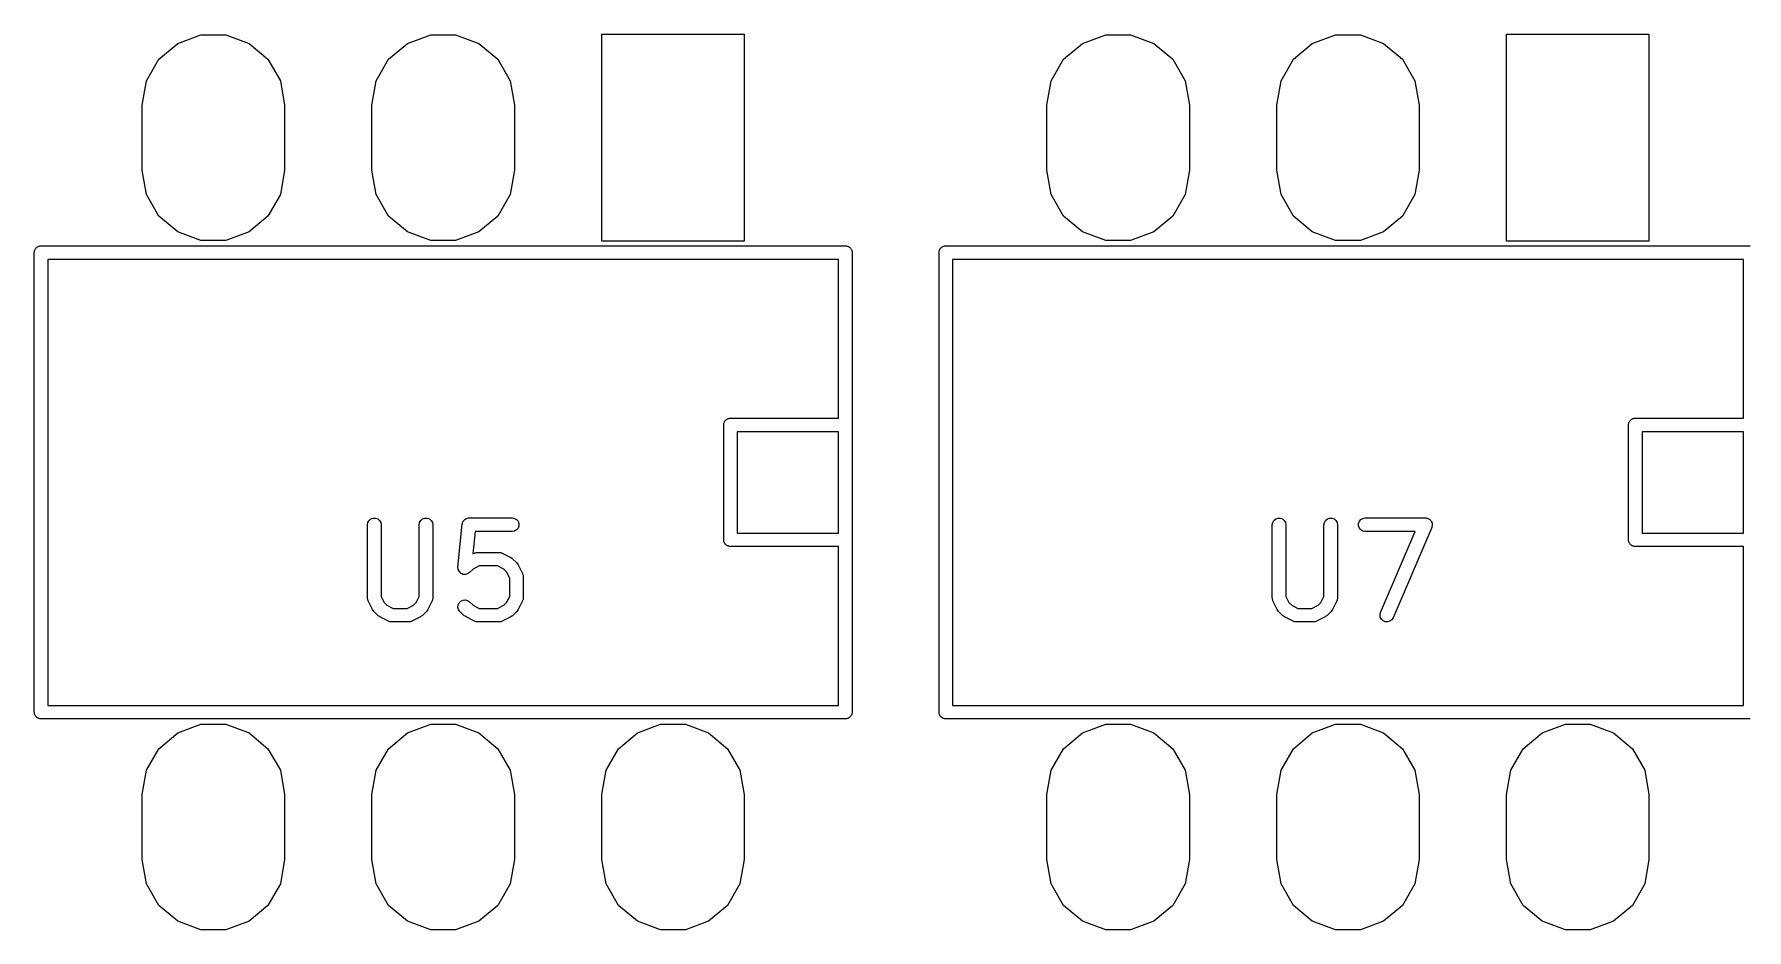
# Model space of a CAD drawing. Extents: x 10 to 287, y -200 to -10.
# Drawn here: x 155.48 to 174.41, y -98.95 to -89.05 of the extents above; entities that cross this region are included whole.
import ezdxf

# ---------------------------------------------------------------- set-up
doc = ezdxf.new("R2010")
doc.units = 0
doc.header["$MEASUREMENT"] = 0
doc.layers.add('BLACK', color=7, linetype='CONTINUOUS')

msp = doc.modelspace()

# ---------------------------------------------------------------- linework, layer by layer
at = {"layer": 'Black'}
for p, q in [((156.857, -89.3239), (157.066, -89.1481)), ((157.066, -89.1481), (157.323, -89.0546)), ((157.323, -89.0546), (157.597, -89.0546)), ((157.597, -89.0546), (157.854, -89.1481)), ((157.854, -89.1481), (158.063, -89.3239)), ((159.397, -89.3239), (159.606, -89.1481)), ((159.606, -89.1481), (159.863, -89.0546)), ((159.863, -89.0546), (160.137, -89.0546)), ((160.137, -89.0546), (160.394, -89.1481)), ((160.394, -89.1481), (160.603, -89.3239)), ((161.753, -91.333), (161.753, -89.047)), ((161.753, -89.047), (163.327, -89.047)), ((163.327, -89.047), (163.327, -91.333)), ((166.857, -89.3239), (167.066, -89.1481)), ((167.066, -89.1481), (167.323, -89.0546)), ((167.323, -89.0546), (167.597, -89.0546)), ((167.597, -89.0546), (167.854, -89.1481)), ((167.854, -89.1481), (168.063, -89.3239)), ((169.397, -89.3239), (169.606, -89.1481)), ((169.606, -89.1481), (169.863, -89.0546)), ((169.863, -89.0546), (170.137, -89.0546)), ((170.137, -89.0546), (170.394, -89.1481)), ((170.394, -89.1481), (170.603, -89.3239)), ((171.753, -91.333), (171.753, -89.047)), ((171.753, -89.047), (173.327, -89.047)), ((173.327, -89.047), (173.327, -91.333)), ((156.72, -89.5607), (156.857, -89.3239)), ((158.063, -89.3239), (158.2, -89.5607)), ((159.26, -89.5607), (159.397, -89.3239)), ((160.603, -89.3239), (160.74, -89.5607)), ((166.72, -89.5607), (166.857, -89.3239)), ((168.063, -89.3239), (168.2, -89.5607)), ((169.26, -89.5607), (169.397, -89.3239)), ((170.603, -89.3239), (170.74, -89.5607)), ((156.673, -89.83), (156.72, -89.5607)), ((158.2, -89.5607), (158.247, -89.83)), ((159.213, -89.83), (159.26, -89.5607)), ((160.74, -89.5607), (160.787, -89.83)), ((166.673, -89.83), (166.72, -89.5607)), ((168.2, -89.5607), (168.247, -89.83)), ((169.213, -89.83), (169.26, -89.5607)), ((170.74, -89.5607), (170.787, -89.83)), ((156.673, -90.55), (156.673, -89.83)), ((158.247, -89.83), (158.247, -90.55)), ((159.213, -90.55), (159.213, -89.83)), ((160.787, -89.83), (160.787, -90.55)), ((166.673, -90.55), (166.673, -89.83)), ((168.247, -89.83), (168.247, -90.55)), ((169.213, -90.55), (169.213, -89.83)), ((170.787, -89.83), (170.787, -90.55)), ((156.72, -90.8193), (156.673, -90.55)), ((158.247, -90.55), (158.2, -90.8193)), ((159.26, -90.8193), (159.213, -90.55)), ((160.787, -90.55), (160.74, -90.8193)), ((166.72, -90.8193), (166.673, -90.55)), ((168.247, -90.55), (168.2, -90.8193)), ((169.26, -90.8193), (169.213, -90.55)), ((170.787, -90.55), (170.74, -90.8193)), ((156.857, -91.0561), (156.72, -90.8193)), ((158.2, -90.8193), (158.063, -91.0561)), ((159.397, -91.0561), (159.26, -90.8193)), ((160.74, -90.8193), (160.603, -91.0561)), ((166.857, -91.0561), (166.72, -90.8193)), ((168.2, -90.8193), (168.063, -91.0561)), ((169.397, -91.0561), (169.26, -90.8193)), ((170.74, -90.8193), (170.603, -91.0561)), ((157.066, -91.2319), (156.857, -91.0561)), ((158.063, -91.0561), (157.854, -91.2319)), ((159.606, -91.2319), (159.397, -91.0561)), ((160.603, -91.0561), (160.394, -91.2319)), ((167.066, -91.2319), (166.857, -91.0561)), ((168.063, -91.0561), (167.854, -91.2319)), ((169.606, -91.2319), (169.397, -91.0561)), ((170.603, -91.0561), (170.394, -91.2319)), ((155.49, -91.4225), (155.494, -91.4175)), ((155.494, -91.4175), (155.498, -91.4118)), ((155.498, -91.4118), (155.503, -91.4076)), ((155.503, -91.4076), (155.507, -91.4025)), ((155.507, -91.4025), (155.512, -91.3993)), ((155.512, -91.3993), (155.517, -91.395)), ((155.517, -91.395), (155.524, -91.3928)), ((155.524, -91.3928), (155.529, -91.3895)), ((155.529, -91.3895), (155.536, -91.3884)), ((155.536, -91.3884), (155.542, -91.3861)), ((155.542, -91.3861), (155.549, -91.3861)), ((155.549, -91.3861), (155.555, -91.385)), ((155.555, -91.385), (164.445, -91.385)), ((157.323, -91.3254), (157.066, -91.2319)), ((157.597, -91.3254), (157.323, -91.3254)), ((157.854, -91.2319), (157.597, -91.3254)), ((159.863, -91.3254), (159.606, -91.2319)), ((160.137, -91.3254), (159.863, -91.3254)), ((160.394, -91.2319), (160.137, -91.3254)), ((163.327, -91.333), (161.753, -91.333)), ((164.445, -91.385), (164.451, -91.3861)), ((164.451, -91.3861), (164.458, -91.3861)), ((164.458, -91.3861), (164.464, -91.3884)), ((164.464, -91.3884), (164.471, -91.3895)), ((164.471, -91.3895), (164.476, -91.3928)), ((164.476, -91.3928), (164.482, -91.395)), ((164.482, -91.395), (164.488, -91.3993)), ((164.488, -91.3993), (164.493, -91.4025)), ((164.493, -91.4025), (164.497, -91.4076)), ((164.497, -91.4076), (164.502, -91.4118)), ((164.502, -91.4118), (164.506, -91.4175)), ((164.506, -91.4175), (164.51, -91.4225)), ((165.49, -91.4225), (165.494, -91.4175)), ((165.494, -91.4175), (165.498, -91.4118)), ((165.498, -91.4118), (165.503, -91.4076)), ((165.503, -91.4076), (165.507, -91.4025)), ((165.507, -91.4025), (165.512, -91.3993)), ((165.512, -91.3993), (165.517, -91.395)), ((165.517, -91.395), (165.524, -91.3928)), ((165.524, -91.3928), (165.529, -91.3895)), ((165.529, -91.3895), (165.536, -91.3884)), ((165.536, -91.3884), (165.542, -91.3861)), ((165.542, -91.3861), (165.549, -91.3861)), ((165.549, -91.3861), (165.555, -91.385)), ((165.555, -91.385), (174.445, -91.385)), ((167.323, -91.3254), (167.066, -91.2319)), ((167.597, -91.3254), (167.323, -91.3254)), ((167.854, -91.2319), (167.597, -91.3254)), ((169.863, -91.3254), (169.606, -91.2319)), ((170.137, -91.3254), (169.863, -91.3254)), ((170.394, -91.2319), (170.137, -91.3254)), ((173.327, -91.333), (171.753, -91.333)), ((155.48, -91.46), (155.481, -91.4535)), ((155.48, -96.54), (155.48, -91.46)), ((155.481, -91.447), (155.483, -91.4408)), ((155.481, -91.4535), (155.481, -91.447)), ((155.483, -91.4408), (155.485, -91.4343)), ((155.485, -91.4343), (155.488, -91.4287)), ((155.488, -91.4287), (155.49, -91.4225)), ((155.63, -91.535), (155.63, -96.465)), ((164.37, -91.535), (155.63, -91.535)), ((164.37, -93.29), (164.37, -91.535)), ((164.51, -91.4225), (164.512, -91.4287)), ((164.512, -91.4287), (164.515, -91.4343)), ((164.515, -91.4343), (164.517, -91.4408)), ((164.517, -91.4408), (164.519, -91.447)), ((164.519, -91.447), (164.519, -91.4535)), ((164.519, -91.4535), (164.52, -91.46)), ((164.52, -91.46), (164.52, -96.54)), ((165.48, -91.46), (165.481, -91.4535)), ((165.48, -96.54), (165.48, -91.46)), ((165.481, -91.447), (165.483, -91.4408)), ((165.481, -91.4535), (165.481, -91.447)), ((165.483, -91.4408), (165.485, -91.4343)), ((165.485, -91.4343), (165.488, -91.4287)), ((165.488, -91.4287), (165.49, -91.4225)), ((165.63, -91.535), (165.63, -96.465)), ((174.37, -91.535), (165.63, -91.535)), ((174.37, -93.29), (174.37, -91.535)), ((163.123, -93.3126), (163.127, -93.3075)), ((163.127, -93.3075), (163.132, -93.3043)), ((163.132, -93.3043), (163.137, -93.3)), ((163.137, -93.3), (163.144, -93.2978)), ((163.144, -93.2978), (163.149, -93.2945)), ((163.149, -93.2945), (163.156, -93.2934)), ((163.156, -93.2934), (163.162, -93.2911)), ((163.162, -93.2911), (163.169, -93.2911)), ((163.169, -93.2911), (163.175, -93.29)), ((163.175, -93.29), (164.37, -93.29)), ((173.123, -93.3126), (173.127, -93.3075)), ((173.127, -93.3075), (173.132, -93.3043)), ((173.132, -93.3043), (173.137, -93.3)), ((173.137, -93.3), (173.144, -93.2978)), ((173.144, -93.2978), (173.149, -93.2945)), ((173.149, -93.2945), (173.156, -93.2934)), ((173.156, -93.2934), (173.162, -93.2911)), ((173.162, -93.2911), (173.169, -93.2911)), ((173.169, -93.2911), (173.175, -93.29)), ((173.175, -93.29), (174.37, -93.29)), ((163.1, -93.365), (163.101, -93.3585)), ((163.1, -94.635), (163.1, -93.365)), ((163.101, -93.352), (163.103, -93.3458)), ((163.101, -93.3585), (163.101, -93.352)), ((163.103, -93.3458), (163.105, -93.3393)), ((163.105, -93.3393), (163.108, -93.3337)), ((163.108, -93.3337), (163.11, -93.3275)), ((163.11, -93.3275), (163.114, -93.3225)), ((163.114, -93.3225), (163.118, -93.3168)), ((163.118, -93.3168), (163.123, -93.3126)), ((163.25, -93.44), (163.25, -94.56)), ((164.37, -93.44), (163.25, -93.44)), ((164.37, -94.56), (164.37, -93.44)), ((173.1, -93.365), (173.101, -93.3585)), ((173.1, -94.635), (173.1, -93.365)), ((173.101, -93.352), (173.103, -93.3458)), ((173.101, -93.3585), (173.101, -93.352)), ((173.103, -93.3458), (173.105, -93.3393)), ((173.105, -93.3393), (173.108, -93.3337)), ((173.108, -93.3337), (173.11, -93.3275)), ((173.11, -93.3275), (173.114, -93.3225)), ((173.114, -93.3225), (173.118, -93.3168)), ((173.118, -93.3168), (173.123, -93.3126)), ((173.25, -93.44), (173.25, -94.56)), ((174.37, -93.44), (173.25, -93.44)), ((174.37, -94.56), (174.37, -93.44)), ((159.163, -94.4684), (159.168, -94.4427)), ((159.168, -94.4427), (159.181, -94.4202)), ((159.181, -94.4202), (159.201, -94.4034)), ((159.201, -94.4034), (159.225, -94.3945)), ((159.225, -94.3945), (159.251, -94.3945)), ((159.251, -94.3945), (159.276, -94.4034)), ((159.276, -94.4034), (159.296, -94.4202)), ((159.296, -94.4202), (159.309, -94.4427)), ((159.309, -94.4427), (159.313, -94.4684)), ((159.735, -94.4684), (159.739, -94.4427)), ((159.739, -94.4427), (159.752, -94.4202)), ((159.752, -94.4202), (159.772, -94.4034)), ((159.772, -94.4034), (159.796, -94.3945)), ((159.796, -94.3945), (159.823, -94.3945)), ((159.823, -94.3945), (159.847, -94.4034)), ((159.847, -94.4034), (159.867, -94.4202)), ((159.867, -94.4202), (159.88, -94.4427)), ((159.88, -94.4427), (159.885, -94.4684)), ((160.212, -94.4554), (160.215, -94.4457)), ((160.215, -94.4457), (160.218, -94.4358)), ((160.218, -94.4358), (160.22, -94.4335)), ((160.22, -94.4335), (160.221, -94.4309)), ((160.221, -94.4309), (160.227, -94.423)), ((160.227, -94.423), (160.233, -94.4147)), ((160.233, -94.4147), (160.236, -94.4131)), ((160.236, -94.4131), (160.238, -94.4109)), ((160.238, -94.4109), (160.246, -94.4058)), ((160.246, -94.4058), (160.255, -94.4)), ((160.255, -94.4), (160.258, -94.3993)), ((160.258, -94.3993), (160.26, -94.3979)), ((160.26, -94.3979), (160.27, -94.3961)), ((160.27, -94.3961), (160.28, -94.3936)), ((160.28, -94.3936), (160.283, -94.3939)), ((160.283, -94.3939), (160.286, -94.3934)), ((160.286, -94.3934), (160.762, -94.3934)), ((160.762, -94.3934), (160.788, -94.3979)), ((160.788, -94.3979), (160.81, -94.4109)), ((160.81, -94.4109), (160.827, -94.4309)), ((160.827, -94.4309), (160.836, -94.4554)), ((169.163, -94.4684), (169.168, -94.4427)), ((169.168, -94.4427), (169.181, -94.4202)), ((169.181, -94.4202), (169.201, -94.4034)), ((169.201, -94.4034), (169.225, -94.3945)), ((169.225, -94.3945), (169.251, -94.3945)), ((169.251, -94.3945), (169.276, -94.4034)), ((169.276, -94.4034), (169.296, -94.4202)), ((169.296, -94.4202), (169.309, -94.4427)), ((169.309, -94.4427), (169.313, -94.4684)), ((169.735, -94.4684), (169.739, -94.4427)), ((169.739, -94.4427), (169.752, -94.4202)), ((169.752, -94.4202), (169.772, -94.4034)), ((169.772, -94.4034), (169.796, -94.3945)), ((169.796, -94.3945), (169.823, -94.3945)), ((169.823, -94.3945), (169.847, -94.4034)), ((169.847, -94.4034), (169.867, -94.4202)), ((169.867, -94.4202), (169.88, -94.4427)), ((169.88, -94.4427), (169.885, -94.4684)), ((170.117, -94.4554), (170.126, -94.4309)), ((170.126, -94.4309), (170.142, -94.4109)), ((170.142, -94.4109), (170.165, -94.3979)), ((170.165, -94.3979), (170.19, -94.3934)), ((170.19, -94.3934), (170.857, -94.3934)), ((170.857, -94.3934), (170.866, -94.3949)), ((170.866, -94.3949), (170.874, -94.3954)), ((170.874, -94.3954), (170.878, -94.3971)), ((170.878, -94.3971), (170.883, -94.3979)), ((170.883, -94.3979), (170.89, -94.4022)), ((170.89, -94.4022), (170.898, -94.4056)), ((170.898, -94.4056), (170.901, -94.4087)), ((170.901, -94.4087), (170.905, -94.4109)), ((170.905, -94.4109), (170.911, -94.4175)), ((170.911, -94.4175), (170.917, -94.4235)), ((170.917, -94.4235), (170.919, -94.4274)), ((170.919, -94.4274), (170.922, -94.4309)), ((170.922, -94.4309), (170.925, -94.439)), ((170.925, -94.439), (170.929, -94.4467)), ((170.929, -94.4467), (170.929, -94.4511)), ((159.163, -95.2779), (159.163, -94.4684)), ((159.313, -94.4684), (159.313, -95.2602)), ((159.735, -95.2602), (159.735, -94.4684)), ((159.885, -94.4684), (159.885, -95.2779)), ((160.163, -94.9371), (160.211, -94.4609)), ((160.211, -94.4609), (160.212, -94.4582)), ((160.212, -94.4582), (160.212, -94.4554)), ((160.354, -94.5434), (160.329, -94.7916)), ((160.762, -94.5434), (160.354, -94.5434)), ((160.788, -94.5389), (160.762, -94.5434)), ((160.81, -94.5258), (160.788, -94.5389)), ((160.827, -94.5059), (160.81, -94.5258)), ((160.836, -94.4814), (160.827, -94.5059)), ((160.836, -94.4554), (160.836, -94.4814)), ((163.101, -94.6415), (163.1, -94.635)), ((163.25, -94.56), (164.37, -94.56)), ((169.163, -95.2779), (169.163, -94.4684)), ((169.313, -94.4684), (169.313, -95.2602)), ((169.735, -95.2602), (169.735, -94.4684)), ((169.885, -94.4684), (169.885, -95.2779)), ((170.117, -94.4814), (170.117, -94.4554)), ((170.126, -94.5059), (170.117, -94.4814)), ((170.142, -94.5258), (170.126, -94.5059)), ((170.165, -94.5389), (170.142, -94.5258)), ((170.19, -94.5434), (170.165, -94.5389)), ((170.743, -94.5434), (170.19, -94.5434)), ((170.36, -95.4388), (170.743, -94.5434)), ((170.926, -94.4979), (170.498, -95.4979)), ((170.928, -94.4895), (170.926, -94.4979)), ((170.931, -94.4814), (170.928, -94.4895)), ((170.929, -94.4511), (170.931, -94.4554)), ((170.931, -94.4554), (170.931, -94.464)), ((170.931, -94.464), (170.932, -94.4726)), ((170.932, -94.4726), (170.931, -94.4769)), ((170.931, -94.4769), (170.931, -94.4814)), ((173.101, -94.6415), (173.1, -94.635)), ((173.25, -94.56), (174.37, -94.56)), ((160.329, -94.7916), (160.347, -94.7823)), ((160.347, -94.7823), (160.352, -94.781)), ((160.352, -94.781), (160.355, -94.7789)), ((160.355, -94.7789), (160.364, -94.7773)), ((160.364, -94.7773), (160.372, -94.7748)), ((160.372, -94.7748), (160.377, -94.7751)), ((160.377, -94.7751), (160.381, -94.7743)), ((160.381, -94.7743), (160.619, -94.7743)), ((160.619, -94.7743), (160.623, -94.7751)), ((160.623, -94.7751), (160.628, -94.7748)), ((160.628, -94.7748), (160.636, -94.7773)), ((160.636, -94.7773), (160.645, -94.7789)), ((160.645, -94.7789), (160.648, -94.781)), ((160.648, -94.781), (160.653, -94.7823)), ((160.653, -94.7823), (160.748, -94.8299)), ((163.101, -94.648), (163.101, -94.6415)), ((163.103, -94.6542), (163.101, -94.648)), ((163.105, -94.6607), (163.103, -94.6542)), ((163.108, -94.6663), (163.105, -94.6607)), ((163.11, -94.6725), (163.108, -94.6663)), ((163.114, -94.6775), (163.11, -94.6725)), ((163.118, -94.6832), (163.114, -94.6775)), ((163.123, -94.6874), (163.118, -94.6832)), ((163.127, -94.6925), (163.123, -94.6874)), ((163.132, -94.6957), (163.127, -94.6925)), ((163.137, -94.7), (163.132, -94.6957)), ((163.144, -94.7022), (163.137, -94.7)), ((163.149, -94.7055), (163.144, -94.7022)), ((163.156, -94.7066), (163.149, -94.7055)), ((163.162, -94.7089), (163.156, -94.7066)), ((163.169, -94.7089), (163.162, -94.7089)), ((163.175, -94.71), (163.169, -94.7089)), ((164.37, -94.71), (163.175, -94.71)), ((164.37, -96.465), (164.37, -94.71)), ((173.101, -94.648), (173.101, -94.6415)), ((173.103, -94.6542), (173.101, -94.648)), ((173.105, -94.6607), (173.103, -94.6542)), ((173.108, -94.6663), (173.105, -94.6607)), ((173.11, -94.6725), (173.108, -94.6663)), ((173.114, -94.6775), (173.11, -94.6725)), ((173.118, -94.6832), (173.114, -94.6775)), ((173.123, -94.6874), (173.118, -94.6832)), ((173.127, -94.6925), (173.123, -94.6874)), ((173.132, -94.6957), (173.127, -94.6925)), ((173.137, -94.7), (173.132, -94.6957)), ((173.144, -94.7022), (173.137, -94.7)), ((173.149, -94.7055), (173.144, -94.7022)), ((173.156, -94.7066), (173.149, -94.7055)), ((173.162, -94.7089), (173.156, -94.7066)), ((173.169, -94.7089), (173.162, -94.7089)), ((173.175, -94.71), (173.169, -94.7089)), ((174.37, -94.71), (173.175, -94.71)), ((174.37, -96.465), (174.37, -94.71)), ((160.164, -94.9376), (160.163, -94.9371)), ((160.163, -94.938), (160.164, -94.9376)), ((160.164, -94.9505), (160.163, -94.938)), ((160.165, -94.9631), (160.164, -94.9505)), ((160.166, -94.9635), (160.165, -94.9631)), ((160.166, -94.964), (160.166, -94.9635)), ((160.171, -94.9754), (160.166, -94.964)), ((160.176, -94.9868), (160.171, -94.9754)), ((160.176, -94.9872), (160.176, -94.9868)), ((160.177, -94.9876), (160.176, -94.9872)), ((160.186, -94.9965), (160.177, -94.9876)), ((160.194, -95.0055), (160.186, -94.9965)), ((160.195, -95.0057), (160.194, -95.0055)), ((160.195, -95.006), (160.195, -95.0057)), ((160.206, -95.0113), (160.195, -95.006)), ((160.218, -95.0168), (160.206, -95.0113)), ((160.257, -95.016), (160.245, -95.0193)), ((160.269, -95.0129), (160.257, -95.016)), ((160.27, -95.0125), (160.269, -95.0127)), ((160.269, -95.0127), (160.269, -95.0129)), ((160.28, -95.0053), (160.27, -95.0125)), ((160.29, -94.9983), (160.28, -95.0053)), ((160.291, -94.9979), (160.29, -94.9983)), ((160.33, -94.9586), (160.291, -94.9976)), ((160.291, -94.9976), (160.291, -94.9979)), ((160.399, -94.9243), (160.33, -94.9586)), ((160.601, -94.9243), (160.399, -94.9243)), ((160.67, -94.9586), (160.601, -94.9243)), ((160.7, -94.989), (160.67, -94.9586)), ((160.735, -95.0575), (160.7, -94.989)), ((160.748, -94.8299), (160.757, -94.837)), ((160.757, -94.837), (160.767, -94.8439)), ((160.767, -94.8439), (160.815, -94.8915)), ((160.815, -94.8915), (160.822, -94.9014)), ((160.822, -94.9014), (160.829, -94.911)), ((160.829, -94.911), (160.877, -95.0063)), ((160.877, -95.0063), (160.878, -95.0104)), ((160.878, -95.0104), (160.88, -95.0142)), ((160.88, -95.0142), (160.882, -95.0228)), ((160.219, -95.017), (160.218, -95.0168)), ((160.218, -95.0168), (160.218, -95.0168)), ((160.231, -95.0181), (160.219, -95.017)), ((160.244, -95.0194), (160.231, -95.0181)), ((160.245, -95.0193), (160.244, -95.0192)), ((160.244, -95.0192), (160.244, -95.0194)), ((160.735, -95.2602), (160.735, -95.0575)), ((160.882, -95.0228), (160.884, -95.0312)), ((160.884, -95.0312), (160.884, -95.0356)), ((160.884, -95.0356), (160.885, -95.0398)), ((160.885, -95.0398), (160.885, -95.2779)), ((159.164, -95.2822), (159.163, -95.2779)), ((159.164, -95.2865), (159.164, -95.2822)), ((159.166, -95.2949), (159.164, -95.2865)), ((159.168, -95.3036), (159.166, -95.2949)), ((159.17, -95.3073), (159.168, -95.3036)), ((159.171, -95.3114), (159.17, -95.3073)), ((159.219, -95.4067), (159.171, -95.3114)), ((159.313, -95.2602), (159.347, -95.3287)), ((159.347, -95.3287), (159.378, -95.3591)), ((159.378, -95.3591), (159.446, -95.3934)), ((159.446, -95.3934), (159.601, -95.3934)), ((159.601, -95.3934), (159.67, -95.3591)), ((159.67, -95.3591), (159.7, -95.3287)), ((159.7, -95.3287), (159.735, -95.2602)), ((159.877, -95.3114), (159.829, -95.4067)), ((159.878, -95.3073), (159.877, -95.3114)), ((159.88, -95.3036), (159.878, -95.3073)), ((159.882, -95.2949), (159.88, -95.3036)), ((159.884, -95.2865), (159.882, -95.2949)), ((159.885, -95.2779), (159.884, -95.2822)), ((159.884, -95.2822), (159.884, -95.2865)), ((160.163, -95.3797), (160.166, -95.3537)), ((160.17, -95.4048), (160.163, -95.3797)), ((160.166, -95.3537), (160.177, -95.3301)), ((160.177, -95.3301), (160.195, -95.3117)), ((160.195, -95.3117), (160.219, -95.3007)), ((160.219, -95.3007), (160.245, -95.2984)), ((160.245, -95.2984), (160.27, -95.3052)), ((160.27, -95.3052), (160.291, -95.3201)), ((160.291, -95.3201), (160.33, -95.3591)), ((160.33, -95.3591), (160.399, -95.3934)), ((160.399, -95.3934), (160.601, -95.3934)), ((160.601, -95.3934), (160.67, -95.3591)), ((160.67, -95.3591), (160.7, -95.3287)), ((160.7, -95.3287), (160.735, -95.2602)), ((160.877, -95.3114), (160.829, -95.4067)), ((160.878, -95.3073), (160.877, -95.3114)), ((160.88, -95.3036), (160.878, -95.3073)), ((160.882, -95.2949), (160.88, -95.3036)), ((160.884, -95.2865), (160.882, -95.2949)), ((160.885, -95.2779), (160.884, -95.2822)), ((160.884, -95.2822), (160.884, -95.2865)), ((169.164, -95.2822), (169.163, -95.2779)), ((169.164, -95.2865), (169.164, -95.2822)), ((169.166, -95.2949), (169.164, -95.2865)), ((169.168, -95.3036), (169.166, -95.2949)), ((169.17, -95.3073), (169.168, -95.3036)), ((169.171, -95.3114), (169.17, -95.3073)), ((169.219, -95.4067), (169.171, -95.3114)), ((169.313, -95.2602), (169.347, -95.3287)), ((169.347, -95.3287), (169.378, -95.3591)), ((169.378, -95.3591), (169.446, -95.3934)), ((169.446, -95.3934), (169.601, -95.3934)), ((169.601, -95.3934), (169.67, -95.3591)), ((169.67, -95.3591), (169.7, -95.3287)), ((169.7, -95.3287), (169.735, -95.2602)), ((169.877, -95.3114), (169.829, -95.4067)), ((169.878, -95.3073), (169.877, -95.3114)), ((169.88, -95.3036), (169.878, -95.3073)), ((169.882, -95.2949), (169.88, -95.3036)), ((169.884, -95.2865), (169.882, -95.2949)), ((169.885, -95.2779), (169.884, -95.2822)), ((169.884, -95.2822), (169.884, -95.2865)), ((159.226, -95.4163), (159.219, -95.4067)), ((159.233, -95.4262), (159.226, -95.4163)), ((159.28, -95.4738), (159.233, -95.4262)), ((159.29, -95.4807), (159.28, -95.4738)), ((159.3, -95.4878), (159.29, -95.4807)), ((159.395, -95.5355), (159.3, -95.4878)), ((159.399, -95.5367), (159.395, -95.5355)), ((159.403, -95.5389), (159.399, -95.5367)), ((159.412, -95.5404), (159.403, -95.5389)), ((159.42, -95.5429), (159.412, -95.5404)), ((159.424, -95.5426), (159.42, -95.5429)), ((159.429, -95.5434), (159.424, -95.5426)), ((159.619, -95.5434), (159.429, -95.5434)), ((159.623, -95.5426), (159.619, -95.5434)), ((159.628, -95.5429), (159.623, -95.5426)), ((159.636, -95.5404), (159.628, -95.5429)), ((159.645, -95.5389), (159.636, -95.5404)), ((159.648, -95.5367), (159.645, -95.5389)), ((159.653, -95.5355), (159.648, -95.5367)), ((159.748, -95.4878), (159.653, -95.5355)), ((159.757, -95.4807), (159.748, -95.4878)), ((159.767, -95.4738), (159.757, -95.4807)), ((159.815, -95.4262), (159.767, -95.4738)), ((159.822, -95.4163), (159.815, -95.4262)), ((159.829, -95.4067), (159.822, -95.4163)), ((160.185, -95.4262), (160.17, -95.4048)), ((160.233, -95.4738), (160.185, -95.4262)), ((160.243, -95.4807), (160.233, -95.4738)), ((160.252, -95.4878), (160.243, -95.4807)), ((160.347, -95.5355), (160.252, -95.4878)), ((160.352, -95.5367), (160.347, -95.5355)), ((160.355, -95.5389), (160.352, -95.5367)), ((160.364, -95.5404), (160.355, -95.5389)), ((160.372, -95.5429), (160.364, -95.5404)), ((160.377, -95.5426), (160.372, -95.5429)), ((160.381, -95.5434), (160.377, -95.5426)), ((160.619, -95.5434), (160.381, -95.5434)), ((160.623, -95.5426), (160.619, -95.5434)), ((160.628, -95.5429), (160.623, -95.5426)), ((160.636, -95.5404), (160.628, -95.5429)), ((160.645, -95.5389), (160.636, -95.5404)), ((160.648, -95.5367), (160.645, -95.5389)), ((160.653, -95.5355), (160.648, -95.5367)), ((160.748, -95.4878), (160.653, -95.5355)), ((160.757, -95.4807), (160.748, -95.4878)), ((160.767, -95.4738), (160.757, -95.4807)), ((160.815, -95.4262), (160.767, -95.4738)), ((160.822, -95.4163), (160.815, -95.4262)), ((160.829, -95.4067), (160.822, -95.4163)), ((169.226, -95.4163), (169.219, -95.4067)), ((169.233, -95.4262), (169.226, -95.4163)), ((169.28, -95.4738), (169.233, -95.4262)), ((169.29, -95.4807), (169.28, -95.4738)), ((169.3, -95.4878), (169.29, -95.4807)), ((169.395, -95.5355), (169.3, -95.4878)), ((169.399, -95.5367), (169.395, -95.5355)), ((169.403, -95.5389), (169.399, -95.5367)), ((169.412, -95.5404), (169.403, -95.5389)), ((169.42, -95.5429), (169.412, -95.5404)), ((169.424, -95.5426), (169.42, -95.5429)), ((169.429, -95.5434), (169.424, -95.5426)), ((169.619, -95.5434), (169.429, -95.5434)), ((169.623, -95.5426), (169.619, -95.5434)), ((169.628, -95.5429), (169.623, -95.5426)), ((169.636, -95.5404), (169.628, -95.5429)), ((169.645, -95.5389), (169.636, -95.5404)), ((169.648, -95.5367), (169.645, -95.5389)), ((169.653, -95.5355), (169.648, -95.5367)), ((169.748, -95.4878), (169.653, -95.5355)), ((169.757, -95.4807), (169.748, -95.4878)), ((169.767, -95.4738), (169.757, -95.4807)), ((169.815, -95.4262), (169.767, -95.4738)), ((169.822, -95.4163), (169.815, -95.4262)), ((169.829, -95.4067), (169.822, -95.4163)), ((170.354, -95.4642), (170.36, -95.4388)), ((170.357, -95.4901), (170.354, -95.4642)), ((170.369, -95.5133), (170.357, -95.4901)), ((170.388, -95.5311), (170.369, -95.5133)), ((170.411, -95.5414), (170.388, -95.5311)), ((170.437, -95.5429), (170.411, -95.5414)), ((170.462, -95.5353), (170.437, -95.5429)), ((170.483, -95.5197), (170.462, -95.5353)), ((170.498, -95.4979), (170.483, -95.5197)), ((155.63, -96.465), (164.37, -96.465)), ((165.63, -96.465), (174.37, -96.465)), ((155.481, -96.5465), (155.48, -96.54)), ((155.481, -96.553), (155.481, -96.5465)), ((155.483, -96.5592), (155.481, -96.553)), ((155.485, -96.5657), (155.483, -96.5592)), ((155.488, -96.5713), (155.485, -96.5657)), ((155.49, -96.5775), (155.488, -96.5713)), ((155.494, -96.5825), (155.49, -96.5775)), ((155.498, -96.5882), (155.494, -96.5825)), ((155.503, -96.5924), (155.498, -96.5882)), ((155.507, -96.5975), (155.503, -96.5924)), ((155.512, -96.6007), (155.507, -96.5975)), ((155.517, -96.605), (155.512, -96.6007)), ((155.524, -96.6072), (155.517, -96.605)), ((155.529, -96.6105), (155.524, -96.6072)), ((155.536, -96.6116), (155.529, -96.6105)), ((155.542, -96.6139), (155.536, -96.6116)), ((155.549, -96.6139), (155.542, -96.6139)), ((155.555, -96.615), (155.549, -96.6139)), ((164.445, -96.615), (155.555, -96.615)), ((157.066, -96.7681), (157.323, -96.6746)), ((157.323, -96.6746), (157.597, -96.6746)), ((157.597, -96.6746), (157.854, -96.7681)), ((159.606, -96.7681), (159.863, -96.6746)), ((159.863, -96.6746), (160.137, -96.6746)), ((160.137, -96.6746), (160.394, -96.7681)), ((162.146, -96.7681), (162.403, -96.6746)), ((162.403, -96.6746), (162.677, -96.6746)), ((162.677, -96.6746), (162.934, -96.7681)), ((164.451, -96.6139), (164.445, -96.615)), ((164.458, -96.6139), (164.451, -96.6139)), ((164.464, -96.6116), (164.458, -96.6139)), ((164.471, -96.6105), (164.464, -96.6116)), ((164.476, -96.6072), (164.471, -96.6105)), ((164.482, -96.605), (164.476, -96.6072)), ((164.488, -96.6007), (164.482, -96.605)), ((164.493, -96.5975), (164.488, -96.6007)), ((164.497, -96.5924), (164.493, -96.5975)), ((164.502, -96.5882), (164.497, -96.5924)), ((164.506, -96.5825), (164.502, -96.5882)), ((164.51, -96.5775), (164.506, -96.5825)), ((164.512, -96.5713), (164.51, -96.5775)), ((164.515, -96.5657), (164.512, -96.5713)), ((164.517, -96.5592), (164.515, -96.5657)), ((164.519, -96.553), (164.517, -96.5592)), ((164.52, -96.54), (164.519, -96.5465)), ((164.519, -96.5465), (164.519, -96.553)), ((165.481, -96.5465), (165.48, -96.54)), ((165.481, -96.553), (165.481, -96.5465)), ((165.483, -96.5592), (165.481, -96.553)), ((165.485, -96.5657), (165.483, -96.5592)), ((165.488, -96.5713), (165.485, -96.5657)), ((165.49, -96.5775), (165.488, -96.5713)), ((165.494, -96.5825), (165.49, -96.5775)), ((165.498, -96.5882), (165.494, -96.5825)), ((165.503, -96.5924), (165.498, -96.5882)), ((165.507, -96.5975), (165.503, -96.5924)), ((165.512, -96.6007), (165.507, -96.5975)), ((165.517, -96.605), (165.512, -96.6007)), ((165.524, -96.6072), (165.517, -96.605)), ((165.529, -96.6105), (165.524, -96.6072)), ((165.536, -96.6116), (165.529, -96.6105)), ((165.542, -96.6139), (165.536, -96.6116)), ((165.549, -96.6139), (165.542, -96.6139)), ((165.555, -96.615), (165.549, -96.6139)), ((174.445, -96.615), (165.555, -96.615)), ((167.066, -96.7681), (167.323, -96.6746)), ((167.323, -96.6746), (167.597, -96.6746)), ((167.597, -96.6746), (167.854, -96.7681)), ((169.606, -96.7681), (169.863, -96.6746)), ((169.863, -96.6746), (170.137, -96.6746)), ((170.137, -96.6746), (170.394, -96.7681)), ((172.146, -96.7681), (172.403, -96.6746)), ((172.403, -96.6746), (172.677, -96.6746)), ((172.677, -96.6746), (172.934, -96.7681)), ((156.857, -96.9439), (157.066, -96.7681)), ((157.854, -96.7681), (158.063, -96.9439)), ((159.397, -96.9439), (159.606, -96.7681)), ((160.394, -96.7681), (160.603, -96.9439)), ((161.937, -96.9439), (162.146, -96.7681)), ((162.934, -96.7681), (163.143, -96.9439)), ((166.857, -96.9439), (167.066, -96.7681)), ((167.854, -96.7681), (168.063, -96.9439)), ((169.397, -96.9439), (169.606, -96.7681)), ((170.394, -96.7681), (170.603, -96.9439)), ((171.937, -96.9439), (172.146, -96.7681)), ((172.934, -96.7681), (173.143, -96.9439)), ((156.72, -97.1807), (156.857, -96.9439)), ((158.063, -96.9439), (158.2, -97.1807)), ((159.26, -97.1807), (159.397, -96.9439)), ((160.603, -96.9439), (160.74, -97.1807)), ((161.8, -97.1807), (161.937, -96.9439)), ((163.143, -96.9439), (163.28, -97.1807)), ((166.72, -97.1807), (166.857, -96.9439)), ((168.063, -96.9439), (168.2, -97.1807)), ((169.26, -97.1807), (169.397, -96.9439)), ((170.603, -96.9439), (170.74, -97.1807)), ((171.8, -97.1807), (171.937, -96.9439)), ((173.143, -96.9439), (173.28, -97.1807)), ((156.673, -97.45), (156.72, -97.1807)), ((158.2, -97.1807), (158.247, -97.45)), ((159.213, -97.45), (159.26, -97.1807)), ((160.74, -97.1807), (160.787, -97.45)), ((161.753, -97.45), (161.8, -97.1807)), ((163.28, -97.1807), (163.327, -97.45)), ((166.673, -97.45), (166.72, -97.1807)), ((168.2, -97.1807), (168.247, -97.45)), ((169.213, -97.45), (169.26, -97.1807)), ((170.74, -97.1807), (170.787, -97.45)), ((171.753, -97.45), (171.8, -97.1807)), ((173.28, -97.1807), (173.327, -97.45)), ((156.673, -98.17), (156.673, -97.45)), ((158.247, -97.45), (158.247, -98.17)), ((159.213, -98.17), (159.213, -97.45)), ((160.787, -97.45), (160.787, -98.17)), ((161.753, -98.17), (161.753, -97.45)), ((163.327, -97.45), (163.327, -98.17)), ((166.673, -98.17), (166.673, -97.45)), ((168.247, -97.45), (168.247, -98.17)), ((169.213, -98.17), (169.213, -97.45)), ((170.787, -97.45), (170.787, -98.17)), ((171.753, -98.17), (171.753, -97.45)), ((173.327, -97.45), (173.327, -98.17)), ((156.72, -98.4393), (156.673, -98.17)), ((158.247, -98.17), (158.2, -98.4393)), ((159.26, -98.4393), (159.213, -98.17)), ((160.787, -98.17), (160.74, -98.4393)), ((161.8, -98.4393), (161.753, -98.17)), ((163.327, -98.17), (163.28, -98.4393)), ((166.72, -98.4393), (166.673, -98.17)), ((168.247, -98.17), (168.2, -98.4393)), ((169.26, -98.4393), (169.213, -98.17)), ((170.787, -98.17), (170.74, -98.4393)), ((171.8, -98.4393), (171.753, -98.17)), ((173.327, -98.17), (173.28, -98.4393)), ((156.857, -98.6761), (156.72, -98.4393)), ((158.2, -98.4393), (158.063, -98.6761)), ((159.397, -98.6761), (159.26, -98.4393)), ((160.74, -98.4393), (160.603, -98.6761)), ((161.937, -98.6761), (161.8, -98.4393)), ((163.28, -98.4393), (163.143, -98.6761)), ((166.857, -98.6761), (166.72, -98.4393)), ((168.2, -98.4393), (168.063, -98.6761)), ((169.397, -98.6761), (169.26, -98.4393)), ((170.74, -98.4393), (170.603, -98.6761)), ((171.937, -98.6761), (171.8, -98.4393)), ((173.28, -98.4393), (173.143, -98.6761)), ((157.066, -98.8519), (156.857, -98.6761)), ((158.063, -98.6761), (157.854, -98.8519)), ((159.606, -98.8519), (159.397, -98.6761)), ((160.603, -98.6761), (160.394, -98.8519)), ((162.146, -98.8519), (161.937, -98.6761)), ((163.143, -98.6761), (162.934, -98.8519)), ((167.066, -98.8519), (166.857, -98.6761)), ((168.063, -98.6761), (167.854, -98.8519)), ((169.606, -98.8519), (169.397, -98.6761)), ((170.603, -98.6761), (170.394, -98.8519)), ((172.146, -98.8519), (171.937, -98.6761)), ((173.143, -98.6761), (172.934, -98.8519)), ((157.323, -98.9454), (157.066, -98.8519)), ((157.597, -98.9454), (157.323, -98.9454)), ((157.854, -98.8519), (157.597, -98.9454)), ((159.863, -98.9454), (159.606, -98.8519)), ((160.137, -98.9454), (159.863, -98.9454)), ((160.394, -98.8519), (160.137, -98.9454)), ((162.403, -98.9454), (162.146, -98.8519)), ((162.677, -98.9454), (162.403, -98.9454)), ((162.934, -98.8519), (162.677, -98.9454)), ((167.323, -98.9454), (167.066, -98.8519)), ((167.597, -98.9454), (167.323, -98.9454)), ((167.854, -98.8519), (167.597, -98.9454)), ((169.863, -98.9454), (169.606, -98.8519)), ((170.137, -98.9454), (169.863, -98.9454)), ((170.394, -98.8519), (170.137, -98.9454)), ((172.403, -98.9454), (172.146, -98.8519)), ((172.677, -98.9454), (172.403, -98.9454)), ((172.934, -98.8519), (172.677, -98.9454))]:
    msp.add_line(p, q, dxfattribs=at)

doc.saveas('drawing.dxf')
